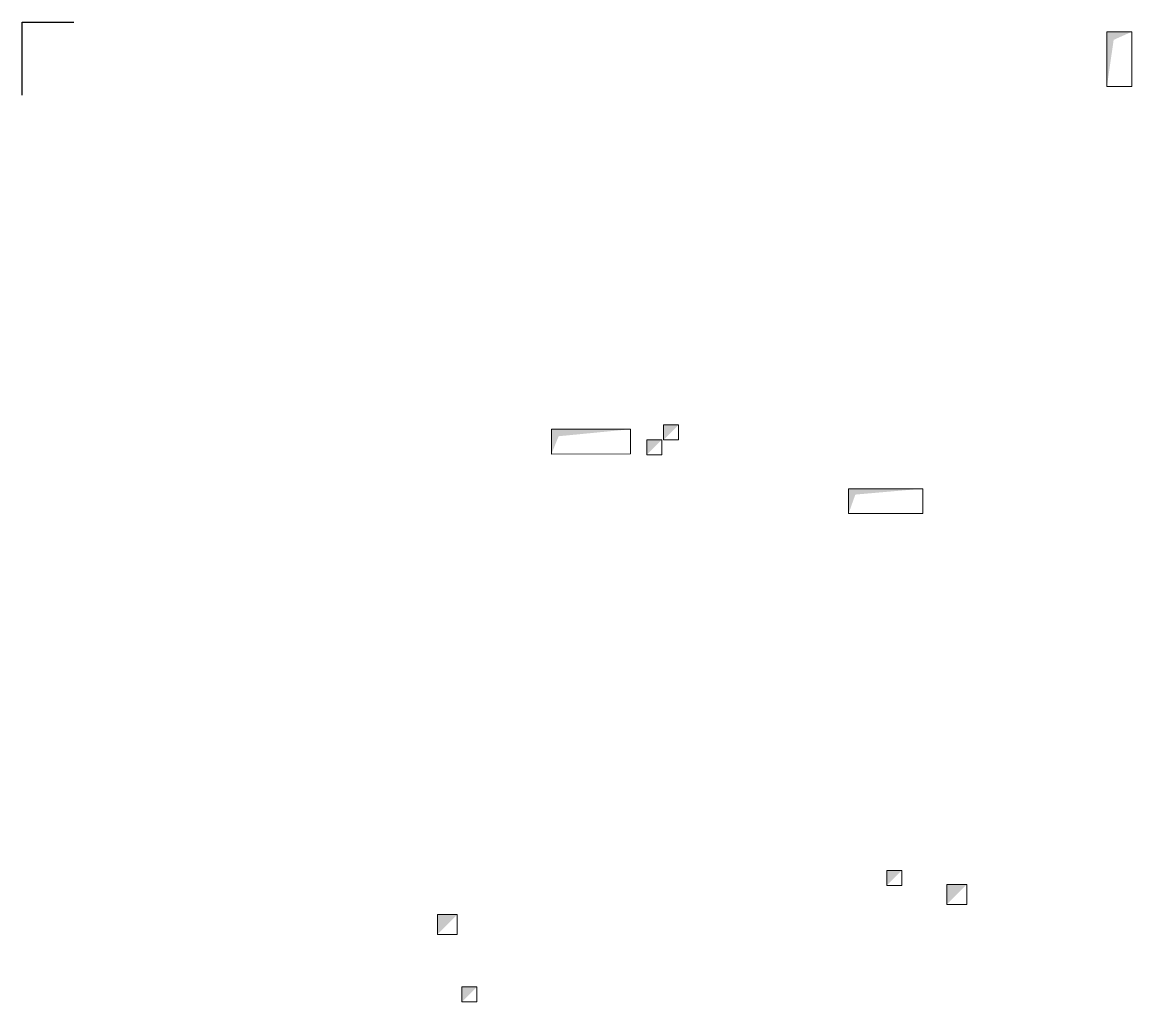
# Model space of a CAD drawing. Header units: centimetres. Extents: x -4990 to 114398, y -61489 to -12305.
# Drawn here: x -4990 to -3873, y -50758 to -49773 of the extents above; entities that cross this region are included whole.
import ezdxf

# ---------------------------------------------------------------- set-up
doc = ezdxf.new("R2010")
doc.units = ezdxf.units.CM
doc.header["$LTSCALE"] = 0.5
doc.layers.add('01_résv', color=32, linetype='CONTINUOUS', lineweight=9)
doc.layers.add('prlm-EAU-EUEV', color=25, linetype='CONTINUOUS')

msp = doc.modelspace()

# ---------------------------------------------------------------- linework, layer by layer
at = {"layer": '01_résv'}
for p, q in [((-3898.489, -49837.382), (-3898.489, -49782.382)), ((-3898.489, -49782.382), (-3873.489, -49782.382)), ((-3873.489, -49782.382), (-3873.489, -49837.382)), ((-3873.489, -49837.382), (-3898.489, -49837.382)), ((-4378.02, -50182.291), (-4457.504, -50182.295)), ((-4457.504, -50182.295), (-4457.504, -50207.295)), ((-4457.504, -50182.295), (-4457.504, -50207.295)), ((-4377.977, -50207.15), (-4378.02, -50182.291)), ((-4344.549, -50192.946), (-4344.549, -50177.946)), ((-4344.549, -50177.946), (-4329.549, -50177.946)), ((-4329.549, -50177.946), (-4329.549, -50192.946)), ((-4361.54, -50208.018), (-4361.54, -50193.018)), ((-4361.54, -50193.018), (-4346.54, -50193.018)), ((-4346.54, -50193.018), (-4346.54, -50208.018)), ((-4329.549, -50192.946), (-4344.549, -50192.946)), ((-4457.504, -50207.295), (-4377.977, -50207.15)), ((-4346.54, -50208.018), (-4361.54, -50208.018)), ((-4083.922, -50242.08), (-4158.448, -50242.086)), ((-4158.448, -50242.085), (-4158.448, -50267.085)), ((-4158.448, -50242.086), (-4158.448, -50267.085)), ((-4083.921, -50266.94), (-4083.922, -50242.08)), ((-4158.448, -50267.085), (-4083.921, -50266.94)), ((-4119.941, -50641.22), (-4119.941, -50626.22)), ((-4119.941, -50626.22), (-4104.941, -50626.22)), ((-4104.941, -50626.22), (-4104.941, -50641.22)), ((-4104.941, -50641.22), (-4119.941, -50641.22)), ((-4059.561, -50640.321), (-4059.561, -50660.321)), ((-4039.561, -50640.321), (-4059.561, -50640.321)), ((-4059.561, -50640.321), (-4059.561, -50660.321)), ((-4039.561, -50660.321), (-4039.561, -50640.321)), ((-4059.561, -50660.321), (-4039.561, -50660.321)), ((-4572.147, -50670.616), (-4572.147, -50690.616)), ((-4552.147, -50670.616), (-4572.147, -50670.616)), ((-4572.147, -50670.616), (-4572.147, -50690.616)), ((-4552.147, -50690.616), (-4552.147, -50670.616)), ((-4572.147, -50690.616), (-4552.147, -50690.616)), ((-4547.581, -50758.325), (-4547.581, -50743.325)), ((-4547.581, -50743.325), (-4532.581, -50743.325)), ((-4532.581, -50743.325), (-4532.581, -50758.325)), ((-4532.581, -50758.325), (-4547.581, -50758.325)), ((-4532.581, -50758.325), (-4547.581, -50758.325))]:
    msp.add_line(p, q, dxfattribs=at)
for points in [[(-3898.489, -49837.382), (-3898.489, -49782.382), (-3891.764, -49790.549)], [(-3898.489, -49782.382), (-3873.489, -49782.382), (-3891.764, -49790.549)], [(-4457.504, -50182.295), (-4378.02, -50182.291), (-4450.239, -50189.32)], [(-4457.504, -50207.295), (-4457.504, -50182.295), (-4450.239, -50189.32)], [(-4344.549, -50193.018), (-4344.549, -50177.946), (-4329.549, -50177.946)], [(-4361.54, -50208.018), (-4361.54, -50193.018), (-4346.54, -50193.018)], [(-4158.448, -50242.086), (-4083.922, -50242.081), (-4151.693, -50248.018)], [(-4158.448, -50267.085), (-4158.448, -50242.086), (-4151.693, -50248.018)], [(-4119.941, -50641.22), (-4119.941, -50626.22), (-4104.941, -50626.22)], [(-4059.561, -50660.321), (-4059.561, -50640.321), (-4039.561, -50640.321)], [(-4572.147, -50690.616), (-4572.147, -50670.616), (-4552.147, -50670.616)], [(-4547.581, -50758.325), (-4547.581, -50743.325), (-4532.581, -50743.325)]]:
    msp.add_solid(points, dxfattribs=at)
at = {"layer": 'prlm-EAU-EUEV'}
for p, q in [((-4989.985, -49772.754), (-4937.953, -49772.751)), ((-4989.981, -49846.262), (-4989.985, -49772.754))]:
    msp.add_line(p, q, dxfattribs=at)

doc.saveas('drawing.dxf')
